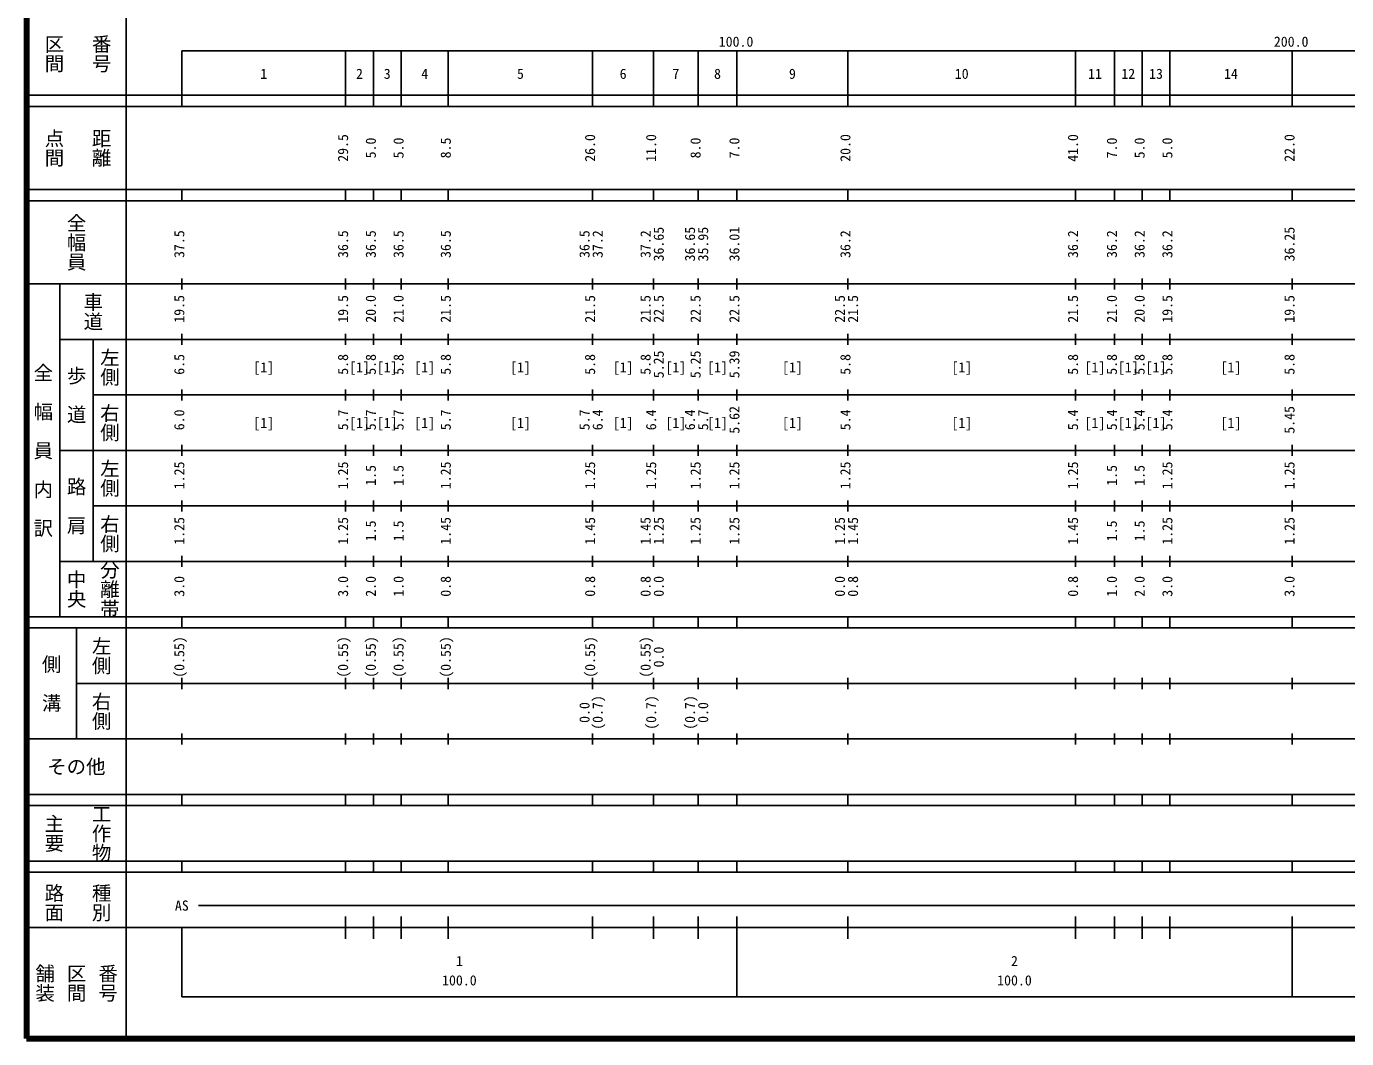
# Model space of a CAD drawing. Units: millimetres on the paper, enlarged 1000 times. Extents: x 40000 to 680000, y 20000 to 380000.
# Drawn here: x 40000 to 277832, y 20000 to 202409 of the extents above; entities that cross this region are included whole.
import ezdxf
from ezdxf.enums import TextEntityAlignment as Align

# ---------------------------------------------------------------- set-up
doc = ezdxf.new("R2010")
doc.units = ezdxf.units.MM
doc.header["$LTSCALE"] = 1000
doc.layers.add('M-TTL', color=2, linetype='Continuous', lineweight=140)
doc.layers.add('M-TTL-BAND', color=7, linetype='Continuous', lineweight=25)
doc.styles.add('@ＭＳ ゴシック', font='')
doc.styles.add('ＭＳ ゴシック', font='')
doc.styles.get('@ＭＳ ゴシック').set_extended_font_data('@MS Gothic')
doc.styles.get('ＭＳ ゴシック').set_extended_font_data('MS Gothic')

msp = doc.modelspace()

# ---------------------------------------------------------------- linework, layer by layer
at = {"layer": 'M-TTL'}
for p, q in [((40000, 380000), (40000, 20000)), ((40000, 20000), (680000, 20000))]:
    msp.add_line(p, q, dxfattribs=at)
at = {"layer": 'M-TTL-BAND'}
for p, q in [((58000, 370000), (58000, 20000)), ((68000, 198000), (579000, 198000)), ((68000, 198000), (68000, 188000)), ((97500, 188000), (97500, 198000)), ((102500, 188000), (102500, 198000)), ((107500, 188000), (107500, 198000)), ((116000, 188000), (116000, 198000)), ((142000, 188000), (142000, 198000)), ((153000, 188000), (153000, 198000)), ((161000, 188000), (161000, 198000)), ((168000, 188000), (168000, 198000)), ((188000, 188000), (188000, 198000)), ((229000, 188000), (229000, 198000)), ((236000, 188000), (236000, 198000)), ((241000, 188000), (241000, 198000)), ((246000, 188000), (246000, 198000)), ((268000, 188000), (268000, 198000)), ((40000, 190000), (579000, 190000)), ((40000, 188000), (579000, 188000)), ((40000, 173000), (579000, 173000)), ((68000, 171000), (68000, 173000)), ((97500, 171000), (97500, 173000)), ((102500, 171000), (102500, 173000)), ((107500, 171000), (107500, 173000)), ((116000, 171000), (116000, 173000)), ((142000, 171000), (142000, 173000)), ((153000, 171000), (153000, 173000)), ((161000, 171000), (161000, 173000)), ((168000, 171000), (168000, 173000)), ((188000, 171000), (188000, 173000)), ((229000, 171000), (229000, 173000)), ((236000, 171000), (236000, 173000)), ((241000, 171000), (241000, 173000)), ((246000, 171000), (246000, 173000)), ((268000, 171000), (268000, 173000)), ((40000, 171000), (579000, 171000)), ((68000, 155000), (68000, 157000)), ((97500, 155000), (97500, 157000)), ((102500, 155000), (102500, 157000)), ((107500, 155000), (107500, 157000)), ((116000, 155000), (116000, 157000)), ((142000, 155000), (142000, 157000)), ((153000, 155000), (153000, 157000)), ((161000, 155000), (161000, 157000)), ((168000, 155000), (168000, 157000)), ((188000, 155000), (188000, 157000)), ((229000, 155000), (229000, 157000)), ((236000, 155000), (236000, 157000)), ((241000, 155000), (241000, 157000)), ((246000, 155000), (246000, 157000)), ((268000, 155000), (268000, 157000)), ((40000, 156000), (579000, 156000)), ((46000, 96000), (46000, 156000)), ((46000, 146000), (579000, 146000)), ((52000, 146000), (52000, 106000)), ((68000, 145000), (68000, 147000)), ((97500, 145000), (97500, 147000)), ((102500, 145000), (102500, 147000)), ((107500, 145000), (107500, 147000)), ((116000, 145000), (116000, 147000)), ((142000, 145000), (142000, 147000)), ((153000, 145000), (153000, 147000)), ((161000, 145000), (161000, 147000)), ((168000, 145000), (168000, 147000)), ((188000, 145000), (188000, 147000)), ((229000, 145000), (229000, 147000)), ((236000, 145000), (236000, 147000)), ((241000, 145000), (241000, 147000)), ((246000, 145000), (246000, 147000)), ((268000, 145000), (268000, 147000)), ((52000, 136000), (579000, 136000)), ((68000, 135000), (68000, 137000)), ((97500, 135000), (97500, 137000)), ((102500, 135000), (102500, 137000)), ((107500, 135000), (107500, 137000)), ((116000, 135000), (116000, 137000)), ((142000, 135000), (142000, 137000)), ((153000, 135000), (153000, 137000)), ((161000, 135000), (161000, 137000)), ((168000, 135000), (168000, 137000)), ((188000, 135000), (188000, 137000)), ((229000, 135000), (229000, 137000)), ((236000, 135000), (236000, 137000)), ((241000, 135000), (241000, 137000)), ((246000, 135000), (246000, 137000)), ((268000, 135000), (268000, 137000)), ((68000, 125000), (68000, 127000)), ((97500, 125000), (97500, 127000)), ((102500, 125000), (102500, 127000)), ((107500, 125000), (107500, 127000)), ((116000, 125000), (116000, 127000)), ((142000, 125000), (142000, 127000)), ((153000, 125000), (153000, 127000)), ((161000, 125000), (161000, 127000)), ((168000, 125000), (168000, 127000)), ((188000, 125000), (188000, 127000)), ((229000, 125000), (229000, 127000)), ((236000, 125000), (236000, 127000)), ((241000, 125000), (241000, 127000)), ((246000, 125000), (246000, 127000)), ((268000, 125000), (268000, 127000)), ((46000, 126000), (579000, 126000)), ((68000, 115000), (68000, 117000)), ((97500, 115000), (97500, 117000)), ((102500, 115000), (102500, 117000)), ((107500, 115000), (107500, 117000)), ((116000, 115000), (116000, 117000)), ((142000, 115000), (142000, 117000)), ((153000, 115000), (153000, 117000)), ((161000, 115000), (161000, 117000)), ((168000, 115000), (168000, 117000)), ((188000, 115000), (188000, 117000)), ((229000, 115000), (229000, 117000)), ((236000, 115000), (236000, 117000)), ((241000, 115000), (241000, 117000)), ((246000, 115000), (246000, 117000)), ((268000, 115000), (268000, 117000)), ((52000, 116000), (579000, 116000)), ((46000, 106000), (579000, 106000)), ((68000, 105000), (68000, 107000)), ((97500, 105000), (97500, 107000)), ((102500, 105000), (102500, 107000)), ((107500, 105000), (107500, 107000)), ((116000, 105000), (116000, 107000)), ((142000, 105000), (142000, 107000)), ((153000, 105000), (153000, 107000)), ((161000, 105000), (161000, 107000)), ((168000, 105000), (168000, 107000)), ((188000, 105000), (188000, 107000)), ((229000, 105000), (229000, 107000)), ((236000, 105000), (236000, 107000)), ((241000, 105000), (241000, 107000)), ((246000, 105000), (246000, 107000)), ((268000, 105000), (268000, 107000)), ((40000, 96000), (579000, 96000)), ((68000, 94000), (68000, 96000)), ((97500, 94000), (97500, 96000)), ((102500, 94000), (102500, 96000)), ((107500, 94000), (107500, 96000)), ((116000, 94000), (116000, 96000)), ((142000, 94000), (142000, 96000)), ((153000, 94000), (153000, 96000)), ((161000, 94000), (161000, 96000)), ((168000, 94000), (168000, 96000)), ((188000, 94000), (188000, 96000)), ((229000, 94000), (229000, 96000)), ((236000, 94000), (236000, 96000)), ((241000, 94000), (241000, 96000)), ((246000, 94000), (246000, 96000)), ((268000, 94000), (268000, 96000)), ((40000, 94000), (579000, 94000)), ((49000, 94000), (49000, 74000)), ((49000, 84000), (579000, 84000)), ((68000, 83000), (68000, 85000)), ((97500, 83000), (97500, 85000)), ((102500, 83000), (102500, 85000)), ((107500, 83000), (107500, 85000)), ((116000, 83000), (116000, 85000)), ((142000, 83000), (142000, 85000)), ((153000, 83000), (153000, 85000)), ((161000, 83000), (161000, 85000)), ((168000, 83000), (168000, 85000)), ((188000, 83000), (188000, 85000)), ((229000, 83000), (229000, 85000)), ((236000, 83000), (236000, 85000)), ((241000, 83000), (241000, 85000)), ((246000, 83000), (246000, 85000)), ((268000, 83000), (268000, 85000)), ((40000, 74000), (579000, 74000)), ((68000, 73000), (68000, 75000)), ((97500, 73000), (97500, 75000)), ((102500, 73000), (102500, 75000)), ((107500, 73000), (107500, 75000)), ((116000, 73000), (116000, 75000)), ((142000, 73000), (142000, 75000)), ((153000, 73000), (153000, 75000)), ((161000, 73000), (161000, 75000)), ((168000, 73000), (168000, 75000)), ((188000, 73000), (188000, 75000)), ((229000, 73000), (229000, 75000)), ((236000, 73000), (236000, 75000)), ((241000, 73000), (241000, 75000)), ((246000, 73000), (246000, 75000)), ((268000, 73000), (268000, 75000)), ((40000, 64000), (579000, 64000)), ((40000, 62000), (579000, 62000)), ((68000, 62000), (68000, 64000)), ((97500, 62000), (97500, 64000)), ((102500, 62000), (102500, 64000)), ((107500, 62000), (107500, 64000)), ((116000, 62000), (116000, 64000)), ((142000, 62000), (142000, 64000)), ((153000, 62000), (153000, 64000)), ((161000, 62000), (161000, 64000)), ((168000, 62000), (168000, 64000)), ((188000, 62000), (188000, 64000)), ((229000, 62000), (229000, 64000)), ((236000, 62000), (236000, 64000)), ((241000, 62000), (241000, 64000)), ((246000, 62000), (246000, 64000)), ((268000, 62000), (268000, 64000)), ((40000, 52000), (579000, 52000)), ((40000, 50000), (579000, 50000)), ((68000, 50000), (68000, 52000)), ((97500, 50000), (97500, 52000)), ((102500, 50000), (102500, 52000)), ((107500, 50000), (107500, 52000)), ((116000, 50000), (116000, 52000)), ((142000, 50000), (142000, 52000)), ((153000, 50000), (153000, 52000)), ((161000, 50000), (161000, 52000)), ((168000, 50000), (168000, 52000)), ((188000, 50000), (188000, 52000)), ((229000, 50000), (229000, 52000)), ((236000, 50000), (236000, 52000)), ((241000, 50000), (241000, 52000)), ((246000, 50000), (246000, 52000)), ((268000, 50000), (268000, 52000)), ((71000, 44000), (565000, 44000)), ((97500, 38000), (97500, 42000)), ((102500, 38000), (102500, 42000)), ((107500, 38000), (107500, 42000)), ((116000, 38000), (116000, 42000)), ((142000, 38000), (142000, 42000)), ((153000, 38000), (153000, 42000)), ((161000, 38000), (161000, 42000)), ((168000, 27500), (168000, 42000)), ((188000, 38000), (188000, 42000)), ((229000, 38000), (229000, 42000)), ((236000, 38000), (236000, 42000)), ((241000, 38000), (241000, 42000)), ((246000, 38000), (246000, 42000)), ((268000, 27500), (268000, 42000)), ((40000, 40000), (579000, 40000)), ((68000, 40000), (68000, 27500)), ((68000, 27500), (579000, 27500))]:
    msp.add_line(p, q, dxfattribs=at)

# ---------------------------------------------------------------- texts
at = {"layer": 'M-TTL-BAND', "style": '@ＭＳ ゴシック'}
for s, p in [('区間', (45000, 197500)), ('番号', (53500, 197500)), ('点間', (45000, 180500)), ('距離', (53500, 180500)), ('全幅員', (49000, 163500)), ('車道', (52000, 151000)), ('左側', (55000, 141000)), ('全\u3000幅\u3000員\u3000内\u3000訳', (43000, 126000)), ('歩\u3000道', (49000, 136000)), ('右側', (55000, 131000)), ('左側', (55000, 121000)), ('路\u3000肩', (49000, 116000)), ('右側', (55000, 111000)), ('分離帯', (55000, 101000)), ('中央', (49000, 101000)), ('左側', (53500, 89000)), ('側\u3000溝', (44500, 84000)), ('右側', (53500, 79000)), ('主要', (45000, 57000)), ('工作物', (53500, 57000)), ('路面', (45000, 44500)), ('種別', (53500, 44500)), ('舗装', (43333, 30000)), ('番号', (54667, 30000)), ('区間', (49000, 30000))]:
    msp.add_text(s, height=2566, rotation=270, dxfattribs=at).set_placement(p, align=Align.MIDDLE_CENTER)
at = {"layer": 'M-TTL-BAND', "style": 'ＭＳ ゴシック'}
for s, p in [('100.0', (167844, 198195)), ('200.0', (267844, 198195)), ('1', (82750, 192405)), ('2', (100000, 192405)), ('3', (105000, 192405)), ('4', (111750, 192405)), ('5', (129000, 192405)), ('6', (147500, 192405)), ('7', (157000, 192405)), ('8', (164500, 192405)), ('9', (178000, 192405)), ('10', (208500, 192405)), ('11', (232500, 192405)), ('12', (238500, 192405)), ('13', (243500, 192405)), ('14', (257000, 192405)), ('[1]', (82750, 139500)), ('[1]', (100000, 139500)), ('[1]', (105000, 139500)), ('[1]', (111750, 139500)), ('[1]', (129000, 139500)), ('[1]', (147500, 139500)), ('[1]', (157000, 139500)), ('[1]', (164500, 139500)), ('[1]', (178000, 139500)), ('[1]', (208500, 139500)), ('[1]', (232500, 139500)), ('[1]', (238500, 139500)), ('[1]', (243500, 139500)), ('[1]', (257000, 139500)), ('[1]', (82750, 129500)), ('[1]', (100000, 129500)), ('[1]', (105000, 129500)), ('[1]', (111750, 129500)), ('[1]', (129000, 129500)), ('[1]', (147500, 129500)), ('[1]', (157000, 129500)), ('[1]', (164500, 129500)), ('[1]', (178000, 129500)), ('[1]', (208500, 129500)), ('[1]', (232500, 129500)), ('[1]', (238500, 129500)), ('[1]', (243500, 129500)), ('[1]', (257000, 129500)), ('AS', (68000, 42500)), ('1', (118000, 32523)), ('2', (218000, 32523)), ('100.0', (118000, 29033)), ('100.0', (218000, 29033))]:
    msp.add_text(s, height=1833, dxfattribs=at).set_placement(p, align=Align.BOTTOM_CENTER)
for s, p in [('29.5', (98500, 180500)), ('5.0', (103500, 180500)), ('5.0', (108500, 180500)), ('8.5', (117000, 180500)), ('26.0', (143000, 180500)), ('11.0', (154000, 180500)), ('8.0', (162000, 180500)), ('7.0', (169000, 180500)), ('20.0', (189000, 180500)), ('41.0', (230000, 180500)), ('7.0', (237000, 180500)), ('5.0', (242000, 180500)), ('5.0', (247000, 180500)), ('22.0', (269000, 180500)), ('37.5', (69000, 163174)), ('36.5', (98500, 163174)), ('36.5', (103500, 163174)), ('36.5', (108500, 163174)), ('36.5', (117000, 163174)), ('36.5', (142000, 163174)), ('37.2', (144370, 163174)), ('37.2', (153000, 163174)), ('36.65', (155370, 163174)), ('36.65', (161000, 163174)), ('35.95', (163370, 163174)), ('36.01', (169000, 163174)), ('36.2', (189000, 163174)), ('36.2', (230000, 163174)), ('36.2', (237000, 163174)), ('36.2', (242000, 163174)), ('36.2', (247000, 163174)), ('36.25', (269000, 163174)), ('19.5', (69000, 151500)), ('19.5', (98500, 151500)), ('20.0', (103500, 151500)), ('21.0', (108500, 151500)), ('21.5', (117000, 151500)), ('21.5', (143000, 151500)), ('21.5', (153000, 151500)), ('22.5', (155370, 151500)), ('22.5', (162000, 151500)), ('22.5', (169000, 151500)), ('22.5', (188000, 151500)), ('21.5', (190370, 151500)), ('21.5', (230000, 151500)), ('21.0', (237000, 151500)), ('20.0', (242000, 151500)), ('19.5', (247000, 151500)), ('19.5', (269000, 151500)), ('6.5', (69000, 141500)), ('5.8', (98500, 141500)), ('5.8', (103500, 141500)), ('5.8', (108500, 141500)), ('5.8', (117000, 141500)), ('5.8', (143000, 141500)), ('5.8', (153000, 141500)), ('5.25', (155370, 141500)), ('5.25', (162000, 141500)), ('5.39', (169000, 141500)), ('5.8', (189000, 141500)), ('5.8', (230000, 141500)), ('5.8', (237000, 141500)), ('5.8', (242000, 141500)), ('5.8', (247000, 141500)), ('5.8', (269000, 141500)), ('6.0', (69000, 131500)), ('5.7', (98500, 131500)), ('5.7', (103500, 131500)), ('5.7', (108500, 131500)), ('5.7', (117000, 131500)), ('5.7', (142000, 131500)), ('6.4', (144370, 131500)), ('6.4', (154000, 131500)), ('6.4', (161000, 131500)), ('5.7', (163370, 131500)), ('5.62', (169000, 131500)), ('5.4', (189000, 131500)), ('5.4', (230000, 131500)), ('5.4', (237000, 131500)), ('5.4', (242000, 131500)), ('5.4', (247000, 131500)), ('5.45', (269000, 131500)), ('1.25', (69000, 121500)), ('1.25', (98500, 121500)), ('1.25', (117000, 121500)), ('1.25', (143000, 121500)), ('1.25', (154000, 121500)), ('1.25', (162000, 121500)), ('1.25', (169000, 121500)), ('1.25', (189000, 121500)), ('1.25', (230000, 121500)), ('1.25', (247000, 121500)), ('1.25', (269000, 121500)), ('1.5', (103500, 121500)), ('1.5', (108500, 121500)), ('1.5', (237000, 121500)), ('1.5', (242000, 121500)), ('1.25', (69000, 111500)), ('1.25', (98500, 111500)), ('1.5', (103500, 111500)), ('1.5', (108500, 111500)), ('1.45', (117000, 111500)), ('1.45', (143000, 111500)), ('1.45', (153000, 111500)), ('1.25', (155370, 111500)), ('1.25', (162000, 111500)), ('1.25', (169000, 111500)), ('1.25', (188000, 111500)), ('1.45', (190370, 111500)), ('1.45', (230000, 111500)), ('1.5', (237000, 111500)), ('1.5', (242000, 111500)), ('1.25', (247000, 111500)), ('1.25', (269000, 111500)), ('3.0', (69000, 101500)), ('3.0', (98500, 101500)), ('2.0', (103500, 101500)), ('1.0', (108500, 101500)), ('0.8', (117000, 101500)), ('0.8', (143000, 101500)), ('0.8', (153000, 101500)), ('0.0', (155370, 101500)), ('0.0', (188000, 101500)), ('0.8', (190370, 101500)), ('0.8', (230000, 101500)), ('1.0', (237000, 101500)), ('2.0', (242000, 101500)), ('3.0', (247000, 101500)), ('3.0', (269000, 101500)), ('(0.55)', (69000, 88764)), ('(0.55)', (98500, 88764)), ('(0.55)', (103500, 88764)), ('(0.55)', (108500, 88764)), ('(0.55)', (117000, 88764)), ('(0.55)', (143000, 88764)), ('(0.55)', (153000, 88764)), ('0.0', (155370, 88764)), ('(0.7)', (144370, 78764)), ('(0.7)', (154000, 78764)), ('(0.7)', (161000, 78764)), ('0.0', (142000, 78764)), ('0.0', (163370, 78764))]:
    msp.add_text(s, height=1833, rotation=90, dxfattribs=at).set_placement(p, align=Align.BOTTOM_CENTER)
msp.add_text('その他', height=2566, dxfattribs=at).set_placement((49000, 69000), align=Align.MIDDLE_CENTER)

doc.saveas('drawing.dxf')
